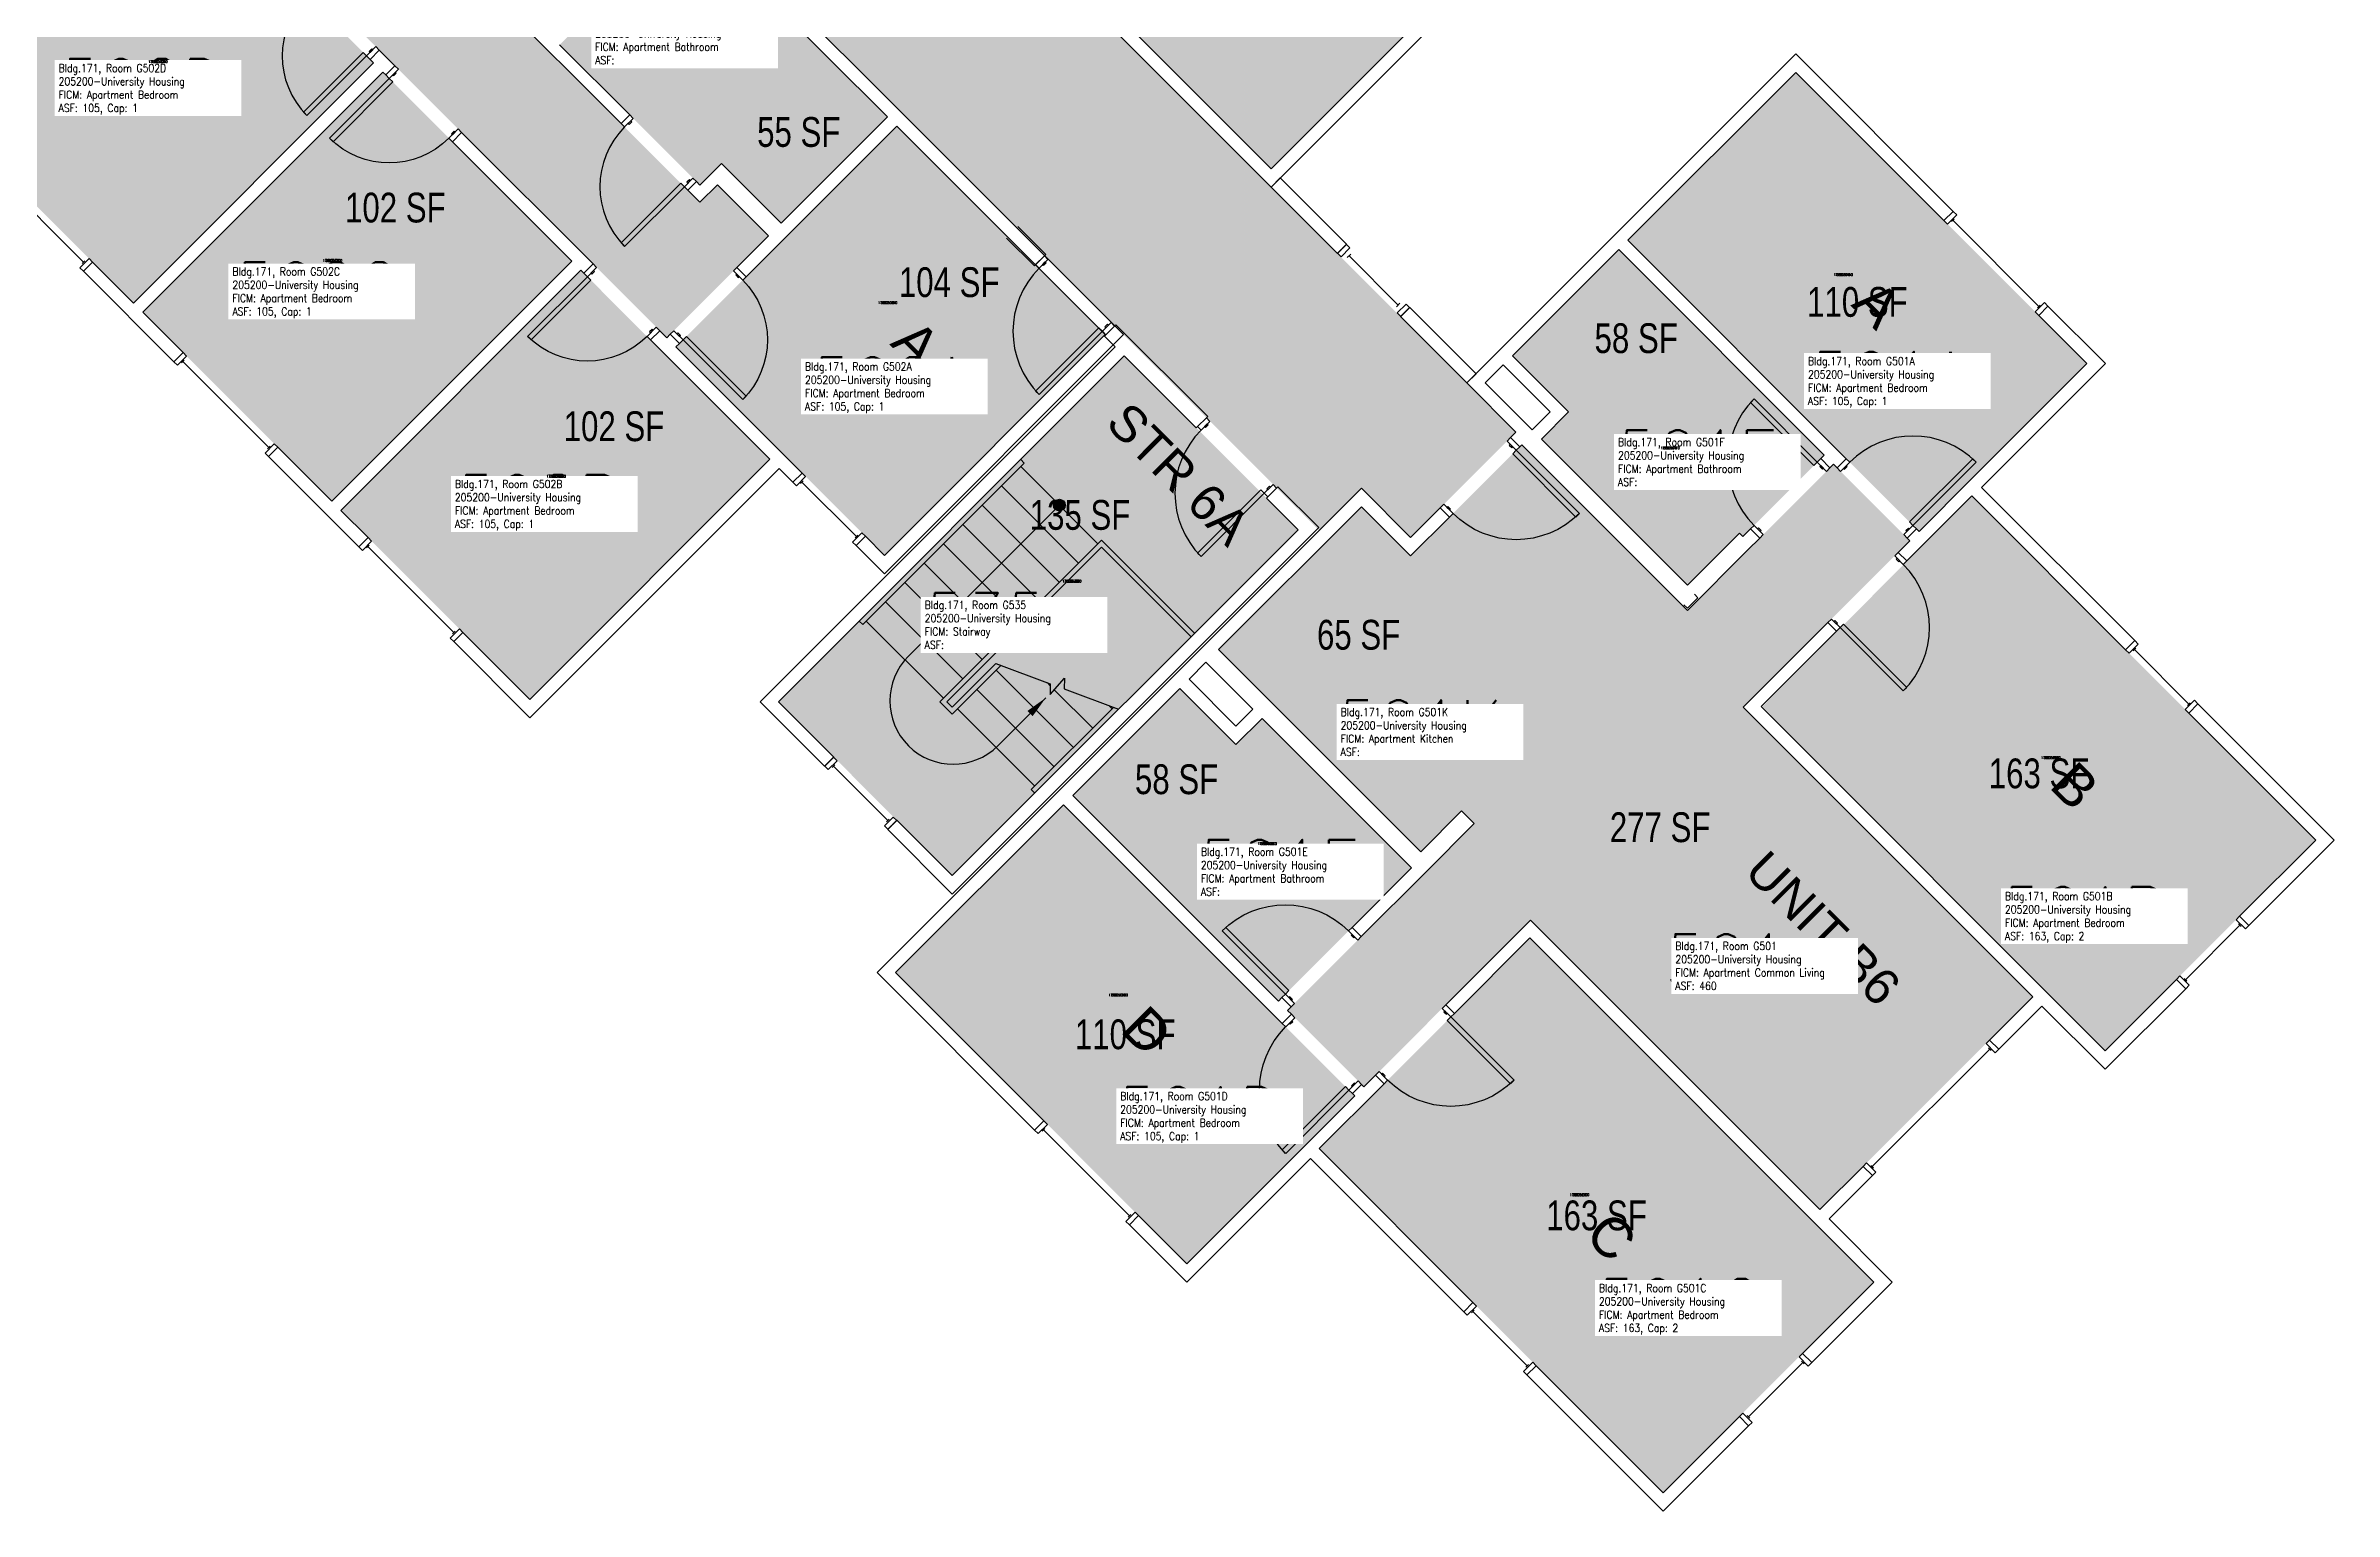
# Model space of a CAD drawing. Header units: inches. Extents: x 1062 to 4030, y -1482 to 1605.
# Drawn here: x 1840 to 2762, y -1482 to -892 of the extents above; entities that cross this region are included whole.
import ezdxf
from ezdxf.enums import TextEntityAlignment as Align

# ---------------------------------------------------------------- set-up
doc = ezdxf.new("R2010")
doc.units = ezdxf.units.IN
doc.header["$LTSCALE"] = 192
doc.header["$MEASUREMENT"] = 0
for name, color, linetype in [('A-AREA-IDEN', 1, 'Continuous'), ('A-DOOR', 2, 'Continuous'), ('A-FLOR', 3, 'Continuous'), ('A-GLAZ', 1, 'Continuous'), ('A-IDEN-RNUM', 7, 'Continuous'), ('A-IDEN-SNUM', 4, 'Continuous'), ('A-IDEN-VNUM', 4, 'Continuous'), ('A-ROOM', 1, 'Continuous'), ('A-WALL', 5, 'Continuous'), ('AREA-TEXT', 3, 'Continuous'), ('Rooms-Category-Color', 7, 'Continuous'), ('Rooms-College-Color', 7, 'Continuous'), ('Rooms-Department-Color', 7, 'Continuous'), ('Rooms-Division-Color', 7, 'Continuous'), ('Rooms-Information', 7, 'Continuous')]:
    doc.layers.add(name, color=color, linetype=linetype)
doc.styles.add('AREA', font='arial.ttf', dxfattribs={"width": 0.75, "height": 12})
doc.styles.add('DIMS', font='arial.ttf')
doc.styles.add('Dimstyle', font='arial.ttf')
doc.styles.add('ROOMSNUMBER', font='txt.shx', dxfattribs={"height": 0.03})
doc.styles.add('ROOMVNUMBER', font='simplex.shx', dxfattribs={"width": 0.85})
doc.styles.get("Standard").update_dxf_attribs({"font": 'arial.ttf'})
doc.dimstyles.new('NBA 2004', dxfattribs={"dimscale": 48, "dimtxt": 0.09375, "dimasz": 0.09375, "dimexe": 0.125, "dimexo": 0.125, "dimgap": 0.0625, "dimtad": 1, "dimdec": 3, "dimzin": 3, "dimdsep": 46, "dimlunit": 4, "dimtxsty": 'DIMS', "dimblk": 'ARCHTICK', "dimcen": 0.09375, "dimdle": 0.125, "dimclrd": 256, "dimclre": 256, "dimclrt": 2, "dimadec": 0, "dimazin": 0, "dimtfac": 0.75, "dimtdec": 3, "dimtmove": 2, "dimatfit": 2, "dimfxl": 1, "dimfrac": 2, "dimtolj": 1, "dimtzin": 0, "dimlwd": -1, "dimlwe": -1, "dimarcsym": 0})

# ---------------------------------------------------------------- blocks, each defined once
blk = doc.blocks.new('_ArchTick')
at = {"color": 0, "linetype": 'ByBlock', "const_width": 0.15}
blk.add_lwpolyline([(-0.5, -0.5), (0.5, 0.5)], dxfattribs=at)

msp = doc.modelspace()

# ---------------------------------------------------------------- hatches: boundary and pattern name
at = {"layer": 'A-FLOR'}
h = msp.add_hatch(color=256, dxfattribs=at)
h.paths.add_polyline_path([(2250.61, -1076.39), (2248.79, -1074.57, 0.25479), (2246.6, -1075.21), (2249.97, -1078.58, 0.25479)])
h.paths.add_polyline_path([(2248.79, -1074.57), (2250.61, -1076.39, 0.294533)])
h.paths.add_polyline_path([(2248.29, -1076.89), (2246.6, -1075.21, 0.414214), (2246.6, -1078.58)])
h.paths.add_polyline_path([(2249.97, -1078.58), (2248.29, -1076.89), (2246.6, -1078.58, 0.414214)])
at = {"layer": 'Rooms-Category-Color', "true_color": 0xadadad}
for points in [[(1455.35, -189.39), (1460.61, -184.13), (1514.75, -129.99), (1746.97, -362.21), (1764.65, -344.53), (1822.86, -402.74), (1805.18, -420.42), (1892.5, -507.74), (1910.18, -490.06), (1951.98, -531.87), (1934.31, -549.55), (2432.22, -1047.46), (2389.79, -1089.89), (2369.99, -1070.09), (2352.98, -1087.11), (2346.3, -1080.38), (1874.91, -608.95), (1857.23, -626.62), (1815.42, -584.82), (1833.1, -567.14), (1745.78, -479.82), (1728.11, -497.5), (1669.89, -439.28), (1687.57, -421.61)], [(2135.15, -1156.09), (2205.15, -1226.09), (2344.45, -1086.79), (2274.45, -1016.79)]]:
    msp.add_hatch(color=253, dxfattribs=at).paths.add_polyline_path(points)
at = {"layer": 'Rooms-Category-Color', "true_color": 0x728ef3}
for points in [[(1907.31, -648.77), (1874.64, -616.1), (1856.97, -633.78), (1811.71, -588.53), (1810.3, -589.94), (1806.85, -586.49), (1825.94, -567.4), (1808.99, -550.45), (1754.72, -604.72), (1771.67, -621.67), (1779.98, -613.36), (1783.43, -616.81), (1771.67, -628.57), (1751.28, -608.17), (1634.52, -724.93), (1730.33, -820.75), (1815.89, -735.19), (2090.16, -1009.46), (2131.17, -968.44), (2110.58, -947.85), (2103.5, -954.92), (1978.29, -829.71), (1985.36, -822.63), (1964.76, -802.04), (1954.96, -811.84), (1934.01, -790.89), (1939.14, -785.77), (1859.86, -706.48), (1902.54, -663.8), (1897.41, -658.67)], [(2338.53, -768.51), (2249.61, -857.43), (2333.58, -941.4), (2422.5, -852.48)], [(1895.97, -822.69), (1972.07, -898.79), (1875.37, -995.49), (1799.27, -919.39)], [(2098.54, -840), (2179.08, -920.54), (2136.3, -963.32), (2112.25, -939.27), (2103.5, -948.03), (2047.01, -891.53)], [(1975.78, -902.51), (2051.89, -978.61), (1955.19, -1075.3), (1879.09, -999.2)], [(2544.92, -902.59), (2477.3, -970.21), (2565.34, -1058.25), (2594.59, -1087.5), (2662.21, -1019.88)], [(2093.87, -1013.17), (2182.79, -924.25), (2266.76, -1008.22), (2177.84, -1097.14)], [(2473.59, -973.92), (2556.41, -1056.74), (2523.61, -1089.53), (2522.2, -1088.12), (2501.26, -1109.06), (2442.48, -1050.29), (2453.41, -1039.35), (2430.79, -1016.72), (2474.65, -972.85)], [(2055.6, -982.32), (2131.7, -1058.42), (2035, -1155.12), (1958.9, -1079.02)], [(2560.12, -1060.45), (2590.88, -1091.21), (2523.78, -1158.31), (2640.36, -1274.9), (2554.64, -1360.62), (2438.05, -1244.04), (2370.97, -1311.12), (2340.21, -1280.37), (2415.43, -1205.15), (2410.3, -1200.02), (2451.4, -1158.92), (2389.79, -1097.31), (2434.52, -1052.58), (2501.26, -1119.32)], [(2312.45, -1135.05), (2369.99, -1077.51), (2451.4, -1158.92), (2393.86, -1216.46)], [(2615.79, -1073.2), (2531.46, -1158.05), (2669.53, -1296.64), (2754.38, -1211.79)], [(2296.8, -1150.71), (2253.68, -1193.83), (2336.5, -1276.65), (2390.15, -1223), (2329.95, -1162.81), (2319.43, -1173.34)], [(2249.96, -1197.55), (2182.35, -1265.16), (2299.64, -1382.45), (2367.25, -1314.84)], [(2437.79, -1251.2), (2352.94, -1336.05), (2491.53, -1474.64), (2576.38, -1389.79)]]:
    msp.add_hatch(color=171, dxfattribs=at).paths.add_polyline_path(points)
at = {"layer": 'Rooms-College-Color', "true_color": 0xadadad}
for points in [[(1455.35, -189.39), (1460.61, -184.13), (1514.75, -129.99), (1746.97, -362.21), (1764.65, -344.53), (1822.86, -402.74), (1805.18, -420.42), (1892.5, -507.74), (1910.18, -490.06), (1951.98, -531.87), (1934.31, -549.55), (2432.22, -1047.46), (2389.79, -1089.89), (2369.99, -1070.09), (2352.98, -1087.11), (2346.3, -1080.38), (1874.91, -608.95), (1857.23, -626.62), (1815.42, -584.82), (1833.1, -567.14), (1745.78, -479.82), (1728.11, -497.5), (1669.89, -439.28), (1687.57, -421.61)], [(1907.31, -648.77), (1874.64, -616.1), (1856.97, -633.78), (1811.71, -588.53), (1810.3, -589.94), (1806.85, -586.49), (1825.94, -567.4), (1808.99, -550.45), (1754.72, -604.72), (1771.67, -621.67), (1779.98, -613.36), (1783.43, -616.81), (1771.67, -628.57), (1751.28, -608.17), (1634.52, -724.93), (1730.33, -820.75), (1815.89, -735.19), (2090.16, -1009.46), (2131.17, -968.44), (2110.58, -947.85), (2103.5, -954.92), (1978.29, -829.71), (1985.36, -822.63), (1964.76, -802.04), (1954.96, -811.84), (1934.01, -790.89), (1939.14, -785.77), (1859.86, -706.48), (1902.54, -663.8), (1897.41, -658.67)], [(2338.53, -768.51), (2249.61, -857.43), (2333.58, -941.4), (2422.5, -852.48)], [(1895.97, -822.69), (1972.07, -898.79), (1875.37, -995.49), (1799.27, -919.39)], [(2098.54, -840), (2179.08, -920.54), (2136.3, -963.32), (2112.25, -939.27), (2103.5, -948.03), (2047.01, -891.53)], [(1975.78, -902.51), (2051.89, -978.61), (1955.19, -1075.3), (1879.09, -999.2)], [(2544.92, -902.59), (2477.3, -970.21), (2565.34, -1058.25), (2594.59, -1087.5), (2662.21, -1019.88)], [(2093.87, -1013.17), (2182.79, -924.25), (2266.76, -1008.22), (2177.84, -1097.14)], [(2473.59, -973.92), (2556.41, -1056.74), (2523.61, -1089.53), (2522.2, -1088.12), (2501.26, -1109.06), (2442.48, -1050.29), (2453.41, -1039.35), (2430.79, -1016.72), (2474.65, -972.85)], [(2055.6, -982.32), (2131.7, -1058.42), (2035, -1155.12), (1958.9, -1079.02)], [(2135.15, -1156.09), (2205.15, -1226.09), (2344.45, -1086.79), (2274.45, -1016.79)], [(2560.12, -1060.45), (2590.88, -1091.21), (2523.78, -1158.31), (2640.36, -1274.9), (2554.64, -1360.62), (2438.05, -1244.04), (2370.97, -1311.12), (2340.21, -1280.37), (2415.43, -1205.15), (2410.3, -1200.02), (2451.4, -1158.92), (2389.79, -1097.31), (2434.52, -1052.58), (2501.26, -1119.32)], [(2312.45, -1135.05), (2369.99, -1077.51), (2451.4, -1158.92), (2393.86, -1216.46)], [(2615.79, -1073.2), (2531.46, -1158.05), (2669.53, -1296.64), (2754.38, -1211.79)], [(2296.8, -1150.71), (2253.68, -1193.83), (2336.5, -1276.65), (2390.15, -1223), (2329.95, -1162.81), (2319.43, -1173.34)], [(2249.96, -1197.55), (2182.35, -1265.16), (2299.64, -1382.45), (2367.25, -1314.84)], [(2437.79, -1251.2), (2352.94, -1336.05), (2491.53, -1474.64), (2576.38, -1389.79)]]:
    msp.add_hatch(color=253, dxfattribs=at).paths.add_polyline_path(points)
at = {"layer": 'Rooms-Department-Color', "true_color": 0xacacac}
for points in [[(1455.35, -189.39), (1460.61, -184.13), (1514.75, -129.99), (1746.97, -362.21), (1764.65, -344.53), (1822.86, -402.74), (1805.18, -420.42), (1892.5, -507.74), (1910.18, -490.06), (1951.98, -531.87), (1934.31, -549.55), (2432.22, -1047.46), (2389.79, -1089.89), (2369.99, -1070.09), (2352.98, -1087.11), (2346.3, -1080.38), (1874.91, -608.95), (1857.23, -626.62), (1815.42, -584.82), (1833.1, -567.14), (1745.78, -479.82), (1728.11, -497.5), (1669.89, -439.28), (1687.57, -421.61)], [(2135.15, -1156.09), (2205.15, -1226.09), (2344.45, -1086.79), (2274.45, -1016.79)]]:
    msp.add_hatch(color=253, dxfattribs=at).paths.add_polyline_path(points)
at = {"layer": 'Rooms-Department-Color', "true_color": 0x604aed}
for points in [[(1907.31, -648.77), (1874.64, -616.1), (1856.97, -633.78), (1811.71, -588.53), (1810.3, -589.94), (1806.85, -586.49), (1825.94, -567.4), (1808.99, -550.45), (1754.72, -604.72), (1771.67, -621.67), (1779.98, -613.36), (1783.43, -616.81), (1771.67, -628.57), (1751.28, -608.17), (1634.52, -724.93), (1730.33, -820.75), (1815.89, -735.19), (2090.16, -1009.46), (2131.17, -968.44), (2110.58, -947.85), (2103.5, -954.92), (1978.29, -829.71), (1985.36, -822.63), (1964.76, -802.04), (1954.96, -811.84), (1934.01, -790.89), (1939.14, -785.77), (1859.86, -706.48), (1902.54, -663.8), (1897.41, -658.67)], [(2338.53, -768.51), (2249.61, -857.43), (2333.58, -941.4), (2422.5, -852.48)], [(1895.97, -822.69), (1972.07, -898.79), (1875.37, -995.49), (1799.27, -919.39)], [(2098.54, -840), (2179.08, -920.54), (2136.3, -963.32), (2112.25, -939.27), (2103.5, -948.03), (2047.01, -891.53)], [(1975.78, -902.51), (2051.89, -978.61), (1955.19, -1075.3), (1879.09, -999.2)], [(2544.92, -902.59), (2477.3, -970.21), (2565.34, -1058.25), (2594.59, -1087.5), (2662.21, -1019.88)], [(2093.87, -1013.17), (2182.79, -924.25), (2266.76, -1008.22), (2177.84, -1097.14)], [(2473.59, -973.92), (2556.41, -1056.74), (2523.61, -1089.53), (2522.2, -1088.12), (2501.26, -1109.06), (2442.48, -1050.29), (2453.41, -1039.35), (2430.79, -1016.72), (2474.65, -972.85)], [(2055.6, -982.32), (2131.7, -1058.42), (2035, -1155.12), (1958.9, -1079.02)], [(2560.12, -1060.45), (2590.88, -1091.21), (2523.78, -1158.31), (2640.36, -1274.9), (2554.64, -1360.62), (2438.05, -1244.04), (2370.97, -1311.12), (2340.21, -1280.37), (2415.43, -1205.15), (2410.3, -1200.02), (2451.4, -1158.92), (2389.79, -1097.31), (2434.52, -1052.58), (2501.26, -1119.32)], [(2312.45, -1135.05), (2369.99, -1077.51), (2451.4, -1158.92), (2393.86, -1216.46)], [(2615.79, -1073.2), (2531.46, -1158.05), (2669.53, -1296.64), (2754.38, -1211.79)], [(2296.8, -1150.71), (2253.68, -1193.83), (2336.5, -1276.65), (2390.15, -1223), (2329.95, -1162.81), (2319.43, -1173.34)], [(2249.96, -1197.55), (2182.35, -1265.16), (2299.64, -1382.45), (2367.25, -1314.84)], [(2437.79, -1251.2), (2352.94, -1336.05), (2491.53, -1474.64), (2576.38, -1389.79)]]:
    msp.add_hatch(color=173, dxfattribs=at).paths.add_polyline_path(points)
at = {"layer": 'Rooms-Division-Color', "true_color": 0xadadad}
for points in [[(1455.35, -189.39), (1460.61, -184.13), (1514.75, -129.99), (1746.97, -362.21), (1764.65, -344.53), (1822.86, -402.74), (1805.18, -420.42), (1892.5, -507.74), (1910.18, -490.06), (1951.98, -531.87), (1934.31, -549.55), (2432.22, -1047.46), (2389.79, -1089.89), (2369.99, -1070.09), (2352.98, -1087.11), (2346.3, -1080.38), (1874.91, -608.95), (1857.23, -626.62), (1815.42, -584.82), (1833.1, -567.14), (1745.78, -479.82), (1728.11, -497.5), (1669.89, -439.28), (1687.57, -421.61)], [(2135.15, -1156.09), (2205.15, -1226.09), (2344.45, -1086.79), (2274.45, -1016.79)]]:
    msp.add_hatch(color=253, dxfattribs=at).paths.add_polyline_path(points)
at = {"layer": 'Rooms-Division-Color', "true_color": 0x604aed}
for points in [[(1907.31, -648.77), (1874.64, -616.1), (1856.97, -633.78), (1811.71, -588.53), (1810.3, -589.94), (1806.85, -586.49), (1825.94, -567.4), (1808.99, -550.45), (1754.72, -604.72), (1771.67, -621.67), (1779.98, -613.36), (1783.43, -616.81), (1771.67, -628.57), (1751.28, -608.17), (1634.52, -724.93), (1730.33, -820.75), (1815.89, -735.19), (2090.16, -1009.46), (2131.17, -968.44), (2110.58, -947.85), (2103.5, -954.92), (1978.29, -829.71), (1985.36, -822.63), (1964.76, -802.04), (1954.96, -811.84), (1934.01, -790.89), (1939.14, -785.77), (1859.86, -706.48), (1902.54, -663.8), (1897.41, -658.67)], [(2338.53, -768.51), (2249.61, -857.43), (2333.58, -941.4), (2422.5, -852.48)], [(1895.97, -822.69), (1972.07, -898.79), (1875.37, -995.49), (1799.27, -919.39)], [(2098.54, -840), (2179.08, -920.54), (2136.3, -963.32), (2112.25, -939.27), (2103.5, -948.03), (2047.01, -891.53)], [(1975.78, -902.51), (2051.89, -978.61), (1955.19, -1075.3), (1879.09, -999.2)], [(2544.92, -902.59), (2477.3, -970.21), (2565.34, -1058.25), (2594.59, -1087.5), (2662.21, -1019.88)], [(2093.87, -1013.17), (2182.79, -924.25), (2266.76, -1008.22), (2177.84, -1097.14)], [(2473.59, -973.92), (2556.41, -1056.74), (2523.61, -1089.53), (2522.2, -1088.12), (2501.26, -1109.06), (2442.48, -1050.29), (2453.41, -1039.35), (2430.79, -1016.72), (2474.65, -972.85)], [(2055.6, -982.32), (2131.7, -1058.42), (2035, -1155.12), (1958.9, -1079.02)], [(2560.12, -1060.45), (2590.88, -1091.21), (2523.78, -1158.31), (2640.36, -1274.9), (2554.64, -1360.62), (2438.05, -1244.04), (2370.97, -1311.12), (2340.21, -1280.37), (2415.43, -1205.15), (2410.3, -1200.02), (2451.4, -1158.92), (2389.79, -1097.31), (2434.52, -1052.58), (2501.26, -1119.32)], [(2312.45, -1135.05), (2369.99, -1077.51), (2451.4, -1158.92), (2393.86, -1216.46)], [(2615.79, -1073.2), (2531.46, -1158.05), (2669.53, -1296.64), (2754.38, -1211.79)], [(2296.8, -1150.71), (2253.68, -1193.83), (2336.5, -1276.65), (2390.15, -1223), (2329.95, -1162.81), (2319.43, -1173.34)], [(2249.96, -1197.55), (2182.35, -1265.16), (2299.64, -1382.45), (2367.25, -1314.84)], [(2437.79, -1251.2), (2352.94, -1336.05), (2491.53, -1474.64), (2576.38, -1389.79)]]:
    msp.add_hatch(color=173, dxfattribs=at).paths.add_polyline_path(points)

# ---------------------------------------------------------------- linework, layer by layer
at = {"layer": 'A-DOOR'}
for points in [[(1972.95, -892.25), (1974.37, -893.67), (1970.66, -897.38), (1969.24, -895.96)], [(1971.72, -893.49), (1971.36, -893.14), (1970.3, -894.2), (1970.66, -894.55)], [(1969.24, -895.96), (1967.83, -894.55), (1943.79, -918.59), (1945.2, -920.01)], [(1982.06, -901.36), (1980.64, -899.94), (1976.93, -903.65), (1978.35, -905.07)], [(1980.82, -902.59), (1981.17, -902.95), (1980.11, -904.01), (1979.76, -903.65)], [(1978.35, -905.07), (1979.76, -906.48), (1955.72, -930.52), (1954.3, -929.11)], [(2076.63, -921.15), (2075.22, -919.74), (2071.77, -923.19), (2073.19, -924.6)], [(2006.1, -925.4), (2007.51, -926.81), (2003.8, -930.52), (2002.39, -929.11)], [(2004.86, -926.63), (2004.51, -926.28), (2003.45, -927.34), (2003.8, -927.7)], [(2075.66, -922.13), (2076.02, -922.48), (2074.95, -923.54), (2074.6, -923.19)], [(2097.23, -948.64), (2095.81, -947.23), (2071.77, -971.27), (2073.19, -972.69)], [(2100.68, -945.2), (2102.09, -946.61), (2098.64, -950.06), (2097.23, -948.64)], [(2099.7, -946.17), (2099.35, -945.82), (2098.29, -946.88), (2098.64, -947.23)], [(2243.69, -977.9), (2242.28, -976.48), (2238.74, -980.02), (2240.15, -981.43)], [(2058.16, -984.88), (2059.57, -986.3), (2035.53, -1010.34), (2034.12, -1008.92)], [(2061.87, -981.17), (2060.46, -979.76), (2056.75, -983.47), (2058.16, -984.88)], [(2060.64, -982.41), (2060.99, -982.76), (2059.93, -983.82), (2059.57, -983.47)], [(2117.03, -982.58), (2118.44, -981.17), (2122.15, -984.88), (2120.74, -986.3)], [(2118.26, -983.82), (2117.91, -984.18), (2118.97, -985.24), (2119.33, -984.88)], [(2242.63, -978.96), (2242.98, -979.31), (2241.92, -980.37), (2241.57, -980.02)], [(2269.15, -1003.35), (2270.56, -1004.77), (2267.02, -1008.3), (2265.61, -1006.89)], [(2268.09, -1004.41), (2267.73, -1004.06), (2266.67, -1005.12), (2267.02, -1005.47)], [(2085.91, -1005.21), (2087.33, -1006.63), (2083.62, -1010.34), (2082.2, -1008.92)], [(2084.68, -1006.45), (2084.32, -1006.1), (2083.26, -1007.16), (2083.62, -1007.51)], [(2092.99, -1006.63), (2091.57, -1008.04), (2095.28, -1011.75), (2096.7, -1010.34)], [(2094.22, -1007.86), (2094.58, -1007.51), (2095.64, -1008.57), (2095.28, -1008.92)], [(2096.7, -1010.34), (2098.11, -1008.92), (2122.15, -1032.97), (2120.74, -1034.38)], [(2265.61, -1006.89), (2264.2, -1005.47), (2238.74, -1030.93), (2240.15, -1032.34)], [(2553.58, -1059.57), (2552.16, -1060.99), (2526.71, -1035.53), (2528.12, -1034.12)], [(2308.93, -1043.14), (2307.52, -1041.73), (2303.98, -1045.26), (2305.4, -1046.68)], [(2307.87, -1044.2), (2308.23, -1044.56), (2307.17, -1045.62), (2306.81, -1045.26)], [(2428.6, -1051.09), (2430.01, -1049.67), (2433.72, -1053.38), (2432.31, -1054.8)], [(2429.83, -1052.32), (2429.48, -1052.68), (2430.54, -1053.74), (2430.89, -1053.38)], [(2432.31, -1054.8), (2430.89, -1056.21), (2456.35, -1081.67), (2457.76, -1080.25)], [(2557.29, -1063.28), (2558.7, -1061.87), (2554.99, -1058.16), (2553.58, -1059.57)], [(2562.97, -1063.3), (2561.55, -1061.89), (2565.26, -1058.18), (2566.68, -1059.59)], [(2592.13, -1085.05), (2590.72, -1083.63), (2616.18, -1058.18), (2617.59, -1059.59)], [(2334.39, -1068.6), (2335.8, -1070.01), (2332.27, -1073.55), (2330.85, -1072.13)], [(2556.05, -1062.05), (2555.7, -1062.4), (2554.64, -1061.34), (2554.99, -1060.99)], [(2564.2, -1062.07), (2564.56, -1062.42), (2565.62, -1061.36), (2565.26, -1061.01)], [(2330.85, -1072.13), (2329.44, -1070.72), (2303.98, -1096.17), (2305.4, -1097.59)], [(2333.33, -1069.66), (2332.98, -1069.3), (2331.92, -1070.37), (2332.27, -1070.72)], [(2403.14, -1076.54), (2401.73, -1077.96), (2405.44, -1081.67), (2406.85, -1080.25)], [(2404.38, -1077.78), (2404.73, -1077.43), (2405.79, -1078.49), (2405.44, -1078.84)], [(2531.83, -1088.74), (2530.42, -1090.15), (2526.71, -1086.44), (2528.12, -1085.03)], [(2530.6, -1087.5), (2530.95, -1087.15), (2529.89, -1086.09), (2529.54, -1086.44)], [(2588.42, -1088.76), (2589.84, -1090.17), (2593.55, -1086.46), (2592.13, -1085.05)], [(2589.66, -1087.52), (2589.31, -1087.17), (2590.37, -1086.11), (2590.72, -1086.46)], [(2584.76, -1097.33), (2586.18, -1095.91), (2589.62, -1099.36), (2588.21, -1100.78)], [(2585.73, -1098.3), (2585.38, -1098.65), (2586.44, -1099.72), (2586.8, -1099.36)], [(2559.31, -1122.78), (2557.89, -1124.2), (2561.34, -1127.65), (2562.75, -1126.23)], [(2560.28, -1123.76), (2560.63, -1123.4), (2561.69, -1124.46), (2561.34, -1124.82)], [(2562.75, -1126.23), (2564.17, -1124.82), (2589.62, -1150.27), (2588.21, -1151.69)], [(2339.32, -1273.82), (2340.74, -1272.41), (2315.28, -1246.95), (2313.87, -1248.37)], [(2368.49, -1252.08), (2369.91, -1250.67), (2366.19, -1246.95), (2364.78, -1248.37)], [(2367.25, -1250.84), (2366.9, -1251.2), (2365.84, -1250.14), (2366.19, -1249.78)], [(2343.04, -1277.54), (2341.62, -1278.95), (2337.91, -1275.24), (2339.32, -1273.82)], [(2341.8, -1276.3), (2342.15, -1275.95), (2341.09, -1274.89), (2340.74, -1275.24)], [(2402.52, -1279.57), (2403.94, -1278.15), (2407.39, -1281.6), (2405.97, -1283.01)], [(2403.5, -1280.54), (2403.14, -1280.89), (2404.2, -1281.95), (2404.56, -1281.6)], [(2343.16, -1283.32), (2341.75, -1281.9), (2338.03, -1285.62), (2339.45, -1287.03)], [(2341.92, -1284.56), (2342.28, -1284.91), (2341.22, -1285.97), (2340.86, -1285.62)], [(2405.97, -1283.01), (2404.56, -1284.43), (2430.01, -1309.88), (2431.43, -1308.47)], [(2368.62, -1308.77), (2370.03, -1310.19), (2366.32, -1313.9), (2364.9, -1312.49)], [(2377.07, -1305.02), (2375.65, -1306.44), (2379.1, -1309.88), (2380.52, -1308.47)], [(2378.04, -1305.99), (2378.39, -1305.64), (2379.46, -1306.7), (2379.1, -1307.06)], [(2364.9, -1312.49), (2363.49, -1311.07), (2338.03, -1336.53), (2339.45, -1337.94)], [(2367.38, -1310.01), (2367.03, -1309.66), (2365.97, -1310.72), (2366.32, -1311.07)]]:
    msp.add_lwpolyline(points, close=True, dxfattribs=at)
for centre, radius, start, end in [((1969.24, -895.96), 34, 135, 225), ((2097.23, -948.64), 34, 135, 225), ((2265.61, -1006.89), 36, 135, 225), ((2553.58, -1059.57), 36, 135, 225), ((2330.85, -1072.13), 36, 135, 225), ((2592.13, -1085.05), 36, 45, 135), ((2562.75, -1126.23), 36, 315, 45)]:
    msp.add_arc(centre, radius, start, end, dxfattribs=at)
at = {"layer": 'A-DOOR', "extrusion": (0, 0, -1)}
for centre, radius, start, end in [((-1978.35, -905.07), 34, 225, 315), ((-2096.7, -1010.34), 34, 135, 225), ((-2058.16, -984.88), 34, 225, 315), ((-2432.31, -1054.8), 36, 225, 315), ((-2339.32, -1273.82), 36, 45, 135), ((-2364.9, -1312.49), 36, 315, 45), ((-2405.97, -1283.01), 36, 225, 315)]:
    msp.add_arc(centre, radius, start, end, dxfattribs=at)
at = {"layer": 'A-FLOR'}
for p, q in [((2234.14, -1059.92), (2169.09, -1124.98)), ((2234.14, -1059.92), (2232.73, -1058.51)), ((2256.06, -1100.23), (2224.95, -1069.11)), ((2263.84, -1092.45), (2232.73, -1061.34)), ((2248.29, -1076.89), (2187.48, -1137.7)), ((2248.29, -1108.01), (2217.17, -1076.89)), ((2240.51, -1115.78), (2209.4, -1084.67)), ((2265.26, -1091.03), (2200.2, -1156.09)), ((2232.73, -1123.56), (2201.62, -1092.45)), ((2265.26, -1093.86), (2203.03, -1156.09)), ((2265.26, -1091.03), (2302.73, -1128.51)), ((2265.26, -1093.86), (2301.32, -1129.93)), ((2224.95, -1131.34), (2193.84, -1100.23)), ((2217.17, -1139.12), (2186.06, -1108.01)), ((2169.09, -1124.98), (2167.68, -1123.56)), ((2201.62, -1154.67), (2170.5, -1123.56)), ((2209.4, -1146.9), (2178.28, -1115.78)), ((2222.74, -1140.63), (2205.15, -1158.21)), ((2224.79, -1141.4), (2205.15, -1161.04)), ((2215.05, -1151.14), (2246.17, -1182.25)), ((2222.83, -1143.36), (2253.94, -1174.47)), ((2243.37, -1148.34), (2244.62, -1149.6)), ((2246.26, -1151.23), (2261.72, -1166.7)), ((2200.2, -1156.09), (2205.15, -1161.04)), ((2203.03, -1156.09), (2205.15, -1158.21)), ((2207.27, -1158.92), (2238.39, -1190.03)), ((2270.08, -1158.34), (2236.97, -1191.44)), ((2268.22, -1157.64), (2269.5, -1158.92)), ((2238.39, -1192.86), (2236.97, -1191.44))]:
    msp.add_line(p, q, dxfattribs=at)
msp.add_lwpolyline([(2222.74, -1140.63), (2244.63, -1148.8), (2244.58, -1153.18), (2250.3, -1146.53), (2250.25, -1150.91), (2272.14, -1159.11)], dxfattribs=at)
msp.add_circle((2248.29, -1076.89), 2.38, dxfattribs=at)
msp.add_arc((2205.51, -1155.74), 25.5, 135, 315, dxfattribs=at)
at = {"layer": 'A-GLAZ'}
for p, q in [((1820.62, -944.45), (1855.27, -979.09)), ((2608.76, -961.66), (2607.7, -962.72)), ((2608.23, -962.19), (2642.87, -996.84)), ((2360.36, -975.43), (2363.9, -971.89)), ((2361.78, -976.84), (2360.36, -975.43)), ((2365.31, -973.31), (2361.78, -976.84)), ((2363.9, -971.89), (2365.31, -973.31)), ((2365.66, -975.78), (2364.25, -977.19)), ((2384.76, -996.29), (2364.96, -976.49)), ((1855.8, -978.56), (1854.74, -979.62)), ((2385.46, -995.58), (2384.05, -996.99)), ((2387.94, -995.93), (2384.4, -999.47)), ((2384.4, -999.47), (2385.82, -1000.88)), ((2385.82, -1000.88), (2389.35, -997.35)), ((2389.35, -997.35), (2387.94, -995.93)), ((2643.4, -996.31), (2642.34, -997.37)), ((1895.75, -1018.52), (1894.69, -1019.58)), ((1895.22, -1019.05), (1929.87, -1053.69)), ((1930.4, -1053.16), (1929.34, -1054.22)), ((2145.13, -1067.08), (2144.07, -1068.14)), ((2144.6, -1067.61), (2166.52, -1089.53)), ((1970.29, -1093.06), (1969.23, -1094.12)), ((1969.76, -1093.59), (2004.41, -1128.24)), ((2167.05, -1089), (2165.99, -1090.06)), ((2004.94, -1127.71), (2003.88, -1128.77)), ((2681.9, -1134.54), (2680.84, -1135.6)), ((2681.37, -1135.07), (2703.29, -1156.99)), ((2703.82, -1156.46), (2702.76, -1157.52)), ((2157.87, -1181.46), (2156.8, -1182.52)), ((2157.33, -1181.99), (2179.26, -1203.91)), ((2179.79, -1203.38), (2178.72, -1204.44)), ((2701.88, -1268), (2723.8, -1246.08)), ((2723.27, -1245.55), (2724.33, -1246.61)), ((2701.35, -1267.47), (2702.41, -1268.53)), ((2623.05, -1295.92), (2575.67, -1343.3)), ((2622.52, -1295.39), (2623.58, -1296.45)), ((2241.41, -1329), (2242.47, -1327.94)), ((2241.94, -1328.47), (2276.59, -1363.12)), ((2575.14, -1342.77), (2576.2, -1343.83)), ((2276.06, -1363.65), (2277.12, -1362.59)), ((2414.28, -1402.16), (2415.34, -1401.1)), ((2414.81, -1401.63), (2436.73, -1423.55)), ((2436.2, -1424.08), (2437.26, -1423.02)), ((2547.74, -1422.14), (2525.82, -1444.06)), ((2547.21, -1421.61), (2548.27, -1422.67)), ((2525.29, -1443.53), (2526.35, -1444.59))]:
    msp.add_line(p, q, dxfattribs=at)
for points in [[(2606.02, -963.69), (2604.6, -962.28), (2608.31, -958.57), (2609.73, -959.98)], [(1853.76, -981.3), (1855.18, -982.72), (1858.89, -979.01), (1857.48, -977.59)], [(2641.37, -999.05), (2642.79, -1000.46), (2646.5, -996.75), (2645.08, -995.34)], [(1893.01, -1020.55), (1891.59, -1019.13), (1895.31, -1015.42), (1896.72, -1016.84)], [(1928.36, -1055.9), (1929.78, -1057.32), (1933.49, -1053.61), (1932.08, -1052.19)], [(2142.39, -1069.11), (2140.98, -1067.7), (2144.69, -1063.99), (2146.1, -1065.4)], [(1967.55, -1095.1), (1966.14, -1093.68), (1969.85, -1089.97), (1971.27, -1091.38)], [(2165.02, -1091.74), (2166.43, -1093.15), (2170.14, -1089.44), (2168.73, -1088.03)], [(2002.91, -1130.45), (2004.32, -1131.86), (2008.04, -1128.15), (2006.62, -1126.74)], [(2679.16, -1136.57), (2677.75, -1135.16), (2681.46, -1131.44), (2682.88, -1132.86)], [(2701.79, -1159.2), (2703.21, -1160.61), (2706.92, -1156.9), (2705.5, -1155.49)], [(2155.21, -1183.4), (2153.8, -1181.99), (2157.33, -1178.45), (2158.75, -1179.87)], [(2177.84, -1206.03), (2179.26, -1207.44), (2182.79, -1203.91), (2181.38, -1202.49)], [(2726.01, -1247.59), (2727.42, -1246.17), (2723.71, -1242.46), (2722.3, -1243.87)], [(2703.38, -1270.21), (2701.97, -1271.63), (2698.26, -1267.92), (2699.67, -1266.5)], [(2625.26, -1297.42), (2626.67, -1296.01), (2622.96, -1292.3), (2621.55, -1293.71)], [(2243.45, -1326.26), (2242.03, -1324.85), (2238.32, -1328.56), (2239.73, -1329.98)], [(2577.18, -1345.51), (2575.76, -1346.92), (2572.05, -1343.21), (2573.46, -1341.8)], [(2278.8, -1361.62), (2280.22, -1363.03), (2276.5, -1366.75), (2275.09, -1365.33)], [(2416.31, -1399.42), (2414.9, -1398.01), (2411.18, -1401.72), (2412.6, -1403.14)], [(2549.95, -1423.64), (2551.37, -1422.23), (2547.66, -1418.52), (2546.24, -1419.93)], [(2438.94, -1422.05), (2440.35, -1423.47), (2436.64, -1427.18), (2435.23, -1425.76)], [(2527.33, -1446.27), (2525.91, -1447.68), (2522.2, -1443.97), (2523.61, -1442.56)]]:
    msp.add_lwpolyline(points, close=True, dxfattribs=at)
at = {"layer": 'A-WALL'}
for p, q in [((2183.23, -917.27), (1874.91, -608.95)), ((2098.54, -840), (2179.08, -920.54)), ((2429.92, -852.48), (2333.58, -948.82)), ((2333.58, -941.4), (2422.5, -852.48)), ((2010.23, -861.65), (2071.77, -923.19)), ((2333.58, -948.82), (2242.63, -857.87)), ((2249.61, -857.43), (2333.58, -941.4)), ((1974.37, -893.67), (1970.66, -897.38)), ((1980.64, -899.94), (1974.37, -893.67)), ((2075.22, -919.74), (2047.01, -891.53)), ((1972.07, -898.79), (1875.37, -995.49)), ((1879.09, -999.2), (1975.78, -902.5)), ((1970.66, -897.38), (1972.07, -898.79)), ((1975.78, -902.5), (1976.93, -903.65)), ((1976.93, -903.65), (1980.64, -899.94)), ((2412.42, -1027.66), (2544.92, -895.17)), ((2544.92, -902.59), (2477.3, -970.21)), ((2544.92, -895.17), (2608.31, -958.57)), ((2604.6, -962.28), (2544.92, -902.59)), ((2071.77, -923.19), (2075.22, -919.74)), ((2179.08, -920.54), (2136.3, -963.32)), ((2274.18, -1008.22), (2183.23, -917.27)), ((2007.51, -926.81), (2003.8, -930.52)), ((2003.8, -930.52), (2051.88, -978.61)), ((2060.46, -979.76), (2007.51, -926.81)), ((2122.15, -984.88), (2182.79, -924.25)), ((2182.79, -924.25), (2266.76, -1008.22)), ((2112.25, -939.27), (2103.5, -948.02)), ((2136.3, -963.32), (2112.25, -939.27)), ((2102.09, -946.61), (2098.64, -950.06)), ((2103.5, -948.02), (2102.09, -946.61)), ((2103.5, -954.92), (2110.57, -947.85)), ((2110.57, -947.85), (2131.17, -968.44)), ((2337.29, -945.11), (2333.58, -948.82)), ((2333.58, -948.82), (2360.27, -975.52)), ((2363.99, -971.8), (2337.29, -945.11)), ((2098.64, -950.06), (2103.5, -954.92)), ((2608.31, -958.57), (2604.6, -962.28)), ((2242.81, -975.95), (2231.58, -964.73)), ((2131.17, -968.44), (2118.44, -981.17)), ((2226.98, -969.32), (2238.21, -980.55)), ((2238.21, -980.55), (2242.81, -975.95)), ((2360.27, -975.52), (2363.99, -971.8)), ((2473.59, -973.92), (2430.79, -1016.72)), ((2556.41, -1056.74), (2473.59, -973.92)), ((2477.3, -970.21), (2565.26, -1058.18)), ((1858.89, -979.01), (1855.18, -982.72)), ((1855.18, -982.72), (1891.59, -1019.13)), ((1875.37, -995.49), (1858.89, -979.01)), ((2051.88, -978.61), (1955.19, -1075.3)), ((1958.9, -1079.02), (2055.6, -982.32)), ((2055.6, -982.32), (2056.75, -983.47)), ((2056.75, -983.47), (2060.46, -979.76)), ((2118.44, -981.17), (2122.15, -984.88)), ((1895.31, -1015.42), (1879.09, -999.2)), ((2271.09, -1004.24), (2266.49, -1008.83)), ((2271.09, -1004.24), (2308.05, -1041.2)), ((2389.44, -997.26), (2385.73, -1000.97)), ((2385.73, -1000.97), (2412.42, -1027.66)), ((2416.13, -1023.95), (2389.44, -997.26)), ((2642.79, -1000.46), (2646.5, -996.75)), ((2662.21, -1019.88), (2642.79, -1000.46)), ((2646.5, -996.75), (2669.63, -1019.88)), ((2087.33, -1006.63), (2083.62, -1010.34)), ((2083.62, -1010.34), (2131.7, -1058.42)), ((2090.16, -1009.45), (2087.33, -1006.63)), ((2091.57, -1008.04), (2090.16, -1009.45)), ((2095.28, -1011.75), (2091.57, -1008.04)), ((2093.87, -1013.17), (2095.28, -1011.75)), ((2138.68, -1057.98), (2093.87, -1013.17)), ((2270.74, -1013.08), (2127.72, -1156.09)), ((2177.84, -1104.56), (2274.18, -1008.22)), ((2266.76, -1008.22), (2177.84, -1097.14)), ((2266.49, -1008.83), (2270.74, -1013.08)), ((1891.59, -1019.13), (1895.31, -1015.42)), ((2135.15, -1156.09), (2274.45, -1016.79)), ((2274.45, -1016.79), (2303.45, -1045.79)), ((2427.07, -1020.43), (2419.85, -1027.66)), ((2445.99, -1039.35), (2427.07, -1020.43)), ((2430.79, -1016.72), (2453.41, -1039.35)), ((2615.63, -1066.47), (2662.21, -1019.88)), ((2669.63, -1019.88), (2619.77, -1069.75)), ((2412.42, -1027.66), (2416.13, -1023.95)), ((2432.22, -1047.46), (2412.42, -1027.66)), ((2419.85, -1027.66), (2438.76, -1046.58)), ((2303.45, -1045.79), (2308.05, -1041.2)), ((2438.76, -1046.58), (2445.99, -1039.35)), ((2453.41, -1039.35), (2442.48, -1050.29)), ((2430.01, -1049.67), (2432.22, -1047.46)), ((2433.72, -1053.38), (2430.01, -1049.67)), ((2442.48, -1050.29), (2501.26, -1109.06)), ((1933.49, -1053.61), (1929.78, -1057.32)), ((1929.78, -1057.32), (1966.14, -1093.68)), ((1955.19, -1075.3), (1933.49, -1053.61)), ((2131.7, -1058.42), (2035, -1155.12)), ((2144.69, -1063.99), (2138.68, -1057.98)), ((2434.52, -1052.58), (2433.72, -1053.38)), ((2501.26, -1119.32), (2434.52, -1052.58)), ((2554.99, -1058.16), (2556.41, -1056.74)), ((2558.7, -1061.87), (2554.99, -1058.16)), ((2565.26, -1058.18), (2561.55, -1061.89)), ((2035, -1162.54), (2135.41, -1062.13)), ((2135.41, -1062.13), (2140.98, -1067.7)), ((2140.98, -1067.7), (2144.69, -1063.99)), ((2560.12, -1060.45), (2558.7, -1061.87)), ((2561.55, -1061.89), (2560.12, -1060.45)), ((2594.59, -1087.5), (2615.63, -1066.47)), ((2174.92, -1265.16), (2369.99, -1070.09)), ((2369.99, -1077.51), (2312.45, -1135.05)), ((2336.33, -1069.48), (2331.74, -1074.08)), ((2331.74, -1074.08), (2344.45, -1086.79)), ((2352.76, -1085.91), (2336.33, -1069.48)), ((2369.99, -1070.09), (2389.79, -1089.89)), ((2389.79, -1097.31), (2369.99, -1077.51)), ((2389.79, -1089.89), (2401.73, -1077.96)), ((2401.73, -1077.96), (2405.44, -1081.67)), ((2615.79, -1073.2), (2589.62, -1099.36)), ((2677.75, -1135.16), (2615.79, -1073.2)), ((2619.77, -1069.75), (2681.46, -1131.44)), ((1969.85, -1089.97), (1958.9, -1079.02)), ((2205.15, -1233.52), (2352.76, -1085.91)), ((2344.45, -1086.79), (2205.15, -1226.09)), ((2405.44, -1081.67), (2389.79, -1097.31)), ((2523.61, -1089.53), (2526.71, -1086.44)), ((2526.71, -1086.44), (2530.42, -1090.15)), ((2589.84, -1090.17), (2593.55, -1086.46)), ((2593.55, -1086.46), (2594.59, -1087.5)), ((1966.14, -1093.68), (1969.85, -1089.97)), ((2170.14, -1089.44), (2166.43, -1093.15)), ((2166.43, -1093.15), (2177.84, -1104.56)), ((2177.84, -1097.14), (2170.14, -1089.44)), ((2501.26, -1109.06), (2522.2, -1088.12)), ((2525.65, -1094.93), (2501.26, -1119.32)), ((2522.2, -1088.12), (2523.61, -1089.53)), ((2530.42, -1090.15), (2525.65, -1094.93)), ((2586.18, -1095.91), (2590.88, -1091.21)), ((2589.62, -1099.36), (2586.18, -1095.91)), ((2590.88, -1091.21), (2589.84, -1090.17)), ((2501.26, -1118.43), (2505.49, -1114.2)), ((2505.49, -1114.2), (2504.08, -1112.78)), ((2499.84, -1117.02), (2501.26, -1118.43)), ((2523.78, -1158.31), (2557.89, -1124.2)), ((2557.89, -1124.2), (2561.34, -1127.65)), ((2008.04, -1128.15), (2004.32, -1131.86)), ((2004.32, -1131.86), (2035, -1162.54)), ((2035, -1155.12), (2008.04, -1128.15)), ((2561.34, -1127.65), (2530.94, -1158.05)), ((2681.46, -1131.44), (2677.75, -1135.16)), ((2307.33, -1140.18), (2300.51, -1147)), ((2326.24, -1159.1), (2307.33, -1140.18)), ((2312.45, -1135.05), (2393.86, -1216.46)), ((2296.8, -1150.71), (2253.68, -1193.83)), ((2319.43, -1173.34), (2296.8, -1150.71)), ((2300.51, -1147), (2319.43, -1165.91)), ((2127.72, -1156.09), (2153.71, -1182.07)), ((2157.42, -1178.36), (2135.15, -1156.09)), ((2319.43, -1165.91), (2326.24, -1159.1)), ((2640.36, -1274.9), (2523.78, -1158.31)), ((2530.94, -1158.05), (2669.53, -1296.64)), ((2703.21, -1160.61), (2706.92, -1156.9)), ((2754.38, -1211.79), (2703.21, -1160.61)), ((2706.92, -1156.9), (2761.81, -1211.79)), ((2329.95, -1162.81), (2319.43, -1173.34)), ((2390.15, -1223), (2329.95, -1162.81)), ((2153.71, -1182.07), (2157.42, -1178.36)), ((2249.96, -1197.55), (2182.35, -1265.16)), ((2338.03, -1285.62), (2249.96, -1197.55)), ((2253.68, -1193.83), (2336.5, -1276.65)), ((2182.88, -1203.82), (2179.17, -1207.53)), ((2179.17, -1207.53), (2205.15, -1233.52)), ((2205.15, -1226.09), (2182.88, -1203.82)), ((2393.86, -1216.46), (2410.3, -1200.02)), ((2415.43, -1205.15), (2395.8, -1224.77)), ((2410.3, -1200.02), (2415.43, -1205.15)), ((2723.71, -1242.46), (2754.38, -1211.79)), ((2761.81, -1211.79), (2727.42, -1246.17)), ((2366.19, -1246.95), (2390.15, -1223)), ((2395.8, -1224.77), (2369.91, -1250.67)), ((2403.94, -1278.15), (2438.05, -1244.04)), ((2438.05, -1244.04), (2554.64, -1360.62)), ((2727.42, -1246.17), (2723.71, -1242.46)), ((2369.91, -1250.67), (2366.19, -1246.95)), ((2437.79, -1251.2), (2407.39, -1281.6)), ((2576.38, -1389.79), (2437.79, -1251.2)), ((2238.32, -1328.56), (2174.92, -1265.16)), ((2182.35, -1265.16), (2242.03, -1324.85)), ((2669.53, -1296.64), (2698.26, -1267.92)), ((2701.97, -1271.63), (2669.53, -1304.07)), ((2698.26, -1267.92), (2701.97, -1271.63)), ((2336.5, -1276.65), (2337.91, -1275.24)), ((2337.91, -1275.24), (2341.62, -1278.95)), ((2341.62, -1278.95), (2340.21, -1280.37)), ((2340.21, -1280.37), (2341.75, -1281.9)), ((2407.39, -1281.6), (2403.94, -1278.15)), ((2622.96, -1292.3), (2640.36, -1274.9)), ((2644.07, -1278.61), (2626.67, -1296.01)), ((2669.53, -1304.07), (2644.07, -1278.61)), ((2341.75, -1281.9), (2338.03, -1285.62)), ((2626.67, -1296.01), (2622.96, -1292.3)), ((2370.97, -1311.12), (2375.65, -1306.44)), ((2375.65, -1306.44), (2379.1, -1309.88)), ((2346.22, -1335.87), (2367.25, -1314.84)), ((2379.1, -1309.88), (2352.94, -1336.05)), ((2366.32, -1313.9), (2370.03, -1310.19)), ((2367.25, -1314.84), (2366.32, -1313.9)), ((2370.03, -1310.19), (2370.97, -1311.12)), ((2242.03, -1324.85), (2238.32, -1328.56)), ((2299.64, -1382.45), (2346.22, -1335.87)), ((2352.94, -1336.05), (2414.9, -1398.01)), ((2349.49, -1340.03), (2299.64, -1389.88)), ((2411.18, -1401.72), (2349.49, -1340.03)), ((2554.64, -1360.62), (2572.05, -1343.21)), ((2572.05, -1343.21), (2575.76, -1346.92)), ((2575.76, -1346.92), (2558.35, -1364.33)), ((2276.5, -1366.75), (2280.22, -1363.03)), ((2280.22, -1363.03), (2299.64, -1382.45)), ((2299.64, -1389.88), (2276.5, -1366.75)), ((2558.35, -1364.33), (2583.81, -1389.79)), ((2547.66, -1418.52), (2576.38, -1389.79)), ((2583.81, -1389.79), (2551.37, -1422.23)), ((2414.9, -1398.01), (2411.18, -1401.72)), ((2551.37, -1422.23), (2547.66, -1418.52)), ((2436.64, -1427.18), (2440.35, -1423.47)), ((2491.53, -1482.07), (2436.64, -1427.18)), ((2440.35, -1423.47), (2491.53, -1474.64)), ((2491.53, -1474.64), (2522.2, -1443.97)), ((2522.2, -1443.97), (2525.91, -1447.68)), ((2525.91, -1447.68), (2491.53, -1482.07))]:
    msp.add_line(p, q, dxfattribs=at)

# ---------------------------------------------------------------- texts
at = {"layer": 'A-AREA-IDEN'}
for s, p in [('STR 6A', (2291.28, -1069.38)), ('UNIT B6', (2550.85, -1252.37))]:
    msp.add_text(s, height=14.4, rotation=315, dxfattribs=at).set_placement(p, align=Align.CENTER)
at = {"layer": 'A-IDEN-RNUM', "style": 'ROOMSNUMBER', "width": 0.85}
for s, p in [('0502-G0', (2097.71, -894.02)), ('0502-D0', (1885.24, -898.27)), ('0502-C0', (1955.49, -978.39)), ('0501-A0', (2564.03, -984.1)), ('0502-A0', (2179.13, -995.38)), ('0501-F0', (2494.31, -1053.91)), ('0502-B0', (2045.57, -1065.25)), ('0535-00', (2253.35, -1107.53)), ('0501-K0', (2406.51, -1168.65)), ('0501-B0', (2647.66, -1178.58)), ('0501-E0', (2332.01, -1213.2)), ('0501-00', (2518.81, -1264.81)), ('0501-D0', (2272, -1274.17)), ('0501-C0', (2457.8, -1354.62))]:
    msp.add_text(s, height=1, dxfattribs=at).set_placement(p, align=Align.MIDDLE_CENTER)
at = {"layer": 'A-IDEN-SNUM', "style": 'ROOMSNUMBER', "width": 0.85}
for s, p in [('1710G502G0', (2097.71, -894.02)), ('1710G502D0', (1885.24, -898.27)), ('1710G502C0', (1955.49, -978.39)), ('1710G501A0', (2564.03, -984.1)), ('1710G502A0', (2179.13, -995.38)), ('1710G501F0', (2494.31, -1053.91)), ('1710G502B0', (2045.57, -1065.25)), ('1710G53500', (2253.35, -1107.53)), ('1710G501K0', (2406.51, -1168.65)), ('1710G501B0', (2647.66, -1178.58)), ('1710G501E0', (2332.01, -1213.2)), ('1710G50100', (2518.81, -1264.81)), ('1710G501D0', (2272, -1274.17)), ('1710G501C0', (2457.8, -1354.62))]:
    msp.add_text(s, height=1, dxfattribs=at).set_placement(p, align=Align.MIDDLE_CENTER)
at = {"layer": 'A-IDEN-VNUM', "style": 'ROOMVNUMBER', "width": 0.85}
for s, p in [('502G', (2095.46, -888.06)), ('502D', (1878.88, -908.37)), ('502C', (1949.34, -990.31)), ('502A', (2180.44, -1028.57)), ('501A', (2582.64, -1026.38)), ('501F', (2504.74, -1057.94)), ('502B', (2038.5, -1075.88)), ('535', (2218.64, -1123.52)), ('501K', (2393.47, -1166.65)), ('501E', (2336.71, -1222.92)), ('501B', (2661.05, -1241.87)), ('501', (2516.91, -1260.86)), ('501D', (2304.67, -1322.42)), ('501C', (2497.96, -1399.7))]:
    msp.add_text(s, height=22.5, dxfattribs=at).set_placement(p, align=Align.MIDDLE_CENTER)
at = {"layer": 'A-ROOM', "char_height": 16, "width": 1, "attachment_point": 1, "rotation": 314.99675, "style": 'Dimstyle'}
for s, insert in [('{\\C1;D}', (1897.97, -899.49)), ('{\\C1;C}', (1968.19, -980.8)), ('{\\C1;A}', (2578.18, -985.09)), ('{\\C1;A}', (2191, -1000.8)), ('{\\C1;B}', (2057.53, -1066.94)), ('{\\C1;B}', (2657.75, -1179)), ('{\\C1;D}', (2283.71, -1277.34)), ('{\\C1;C}', (2470.6, -1360.15))]:
    msp.add_mtext(s, dxfattribs=dict(at, insert=insert))
at = {"layer": 'AREA-TEXT', "style": 'AREA', "width": 0.75}
for s, p in [('55 SF', (2143.33, -926.6)), ('102 SF', (1980.83, -957.05)), ('104 SF', (2203.91, -987.09)), ('110 SF', (2569.75, -995.05)), ('58 SF', (2480.63, -1009.65)), ('102 SF', (2068.9, -1045.12)), ('135 SF', (2256.63, -1080.82)), ('65 SF', (2368.84, -1129.09)), ('163 SF', (2642.92, -1184.92)), ('58 SF', (2295.51, -1187.28)), ('277 SF', (2490.28, -1206.6)), ('110 SF', (2274.8, -1290)), ('163 SF', (2464.66, -1362.92))]:
    msp.add_text(s, height=12, dxfattribs=at).set_placement(p, align=Align.MIDDLE_CENTER)

# ---------------------------------------------------------------- leaders
at = {"layer": 'A-FLOR'}
msp.add_leader([(2242.84, -1154.47), (2223.54, -1173.77)], dimstyle='NBA 2004', override={"dimscale": 96, "dimasz": 0.09375, "dimgap": 0.0625, "dimtad": 0}, dxfattribs=at)

# ---------------------------------------------------------------- next in the draw order: texts
at = {"layer": 'Rooms-Information', "char_height": 3.2143, "width": 72, "attachment_point": 7, "style": 'ROOMVNUMBER', "bg_fill": 3, "box_fill_scale": 1.5, "bg_fill_color": 256, "bg_fill_true_color": 13158600, "bg_fill_transparency": 0}
for s, insert in [('Bldg.171, Room G502G^M^J205200-University Housing^M^JFICM: Apartment Bathroom^M^JASF: ', (2061.31, -899.31)), ('Bldg.171, Room G502D^M^J205200-University Housing^M^JFICM: Apartment Bedroom^M^JASF: 105, Cap: 1', (1845.18, -919.62)), ('Bldg.171, Room G502C^M^J205200-University Housing^M^JFICM: Apartment Bedroom^M^JASF: 105, Cap: 1', (1915.19, -1001.56)), ('Bldg.171, Room G502A^M^J205200-University Housing^M^JFICM: Apartment Bedroom^M^JASF: 105, Cap: 1', (2145.83, -1039.82)), ('Bldg.171, Room G501A^M^J205200-University Housing^M^JFICM: Apartment Bedroom^M^JASF: 105, Cap: 1', (2549.85, -1037.63)), ('Bldg.171, Room G501F^M^J205200-University Housing^M^JFICM: Apartment Bathroom^M^JASF: ', (2473.32, -1069.19)), ('Bldg.171, Room G502B^M^J205200-University Housing^M^JFICM: Apartment Bedroom^M^JASF: 105, Cap: 1', (2004.8, -1087.13)), ('Bldg.171, Room G535^M^J205200-University Housing^M^JFICM: Stairway^M^JASF: ', (2194.05, -1134.77)), ('Bldg.171, Room G501K^M^J205200-University Housing^M^JFICM: Apartment Kitchen^M^JASF: ', (2361.59, -1177.9)), ('Bldg.171, Room G501E^M^J205200-University Housing^M^JFICM: Apartment Bathroom^M^JASF: ', (2305.29, -1234.17)), ('Bldg.171, Room G501B^M^J205200-University Housing^M^JFICM: Apartment Bedroom^M^JASF: 163, Cap: 2', (2629.18, -1253.12)), ('Bldg.171, Room G501^M^J205200-University Housing^M^JFICM: Apartment Common Living^M^JASF: 460', (2496.42, -1272.11)), ('Bldg.171, Room G501D^M^J205200-University Housing^M^JFICM: Apartment Bedroom^M^JASF: 105, Cap: 1', (2272.8, -1333.67)), ('Bldg.171, Room G501C^M^J205200-University Housing^M^JFICM: Apartment Bedroom^M^JASF: 163, Cap: 2', (2465.62, -1410.95))]:
    msp.add_mtext(s, dxfattribs=dict(at, insert=insert))

doc.saveas('drawing.dxf')
